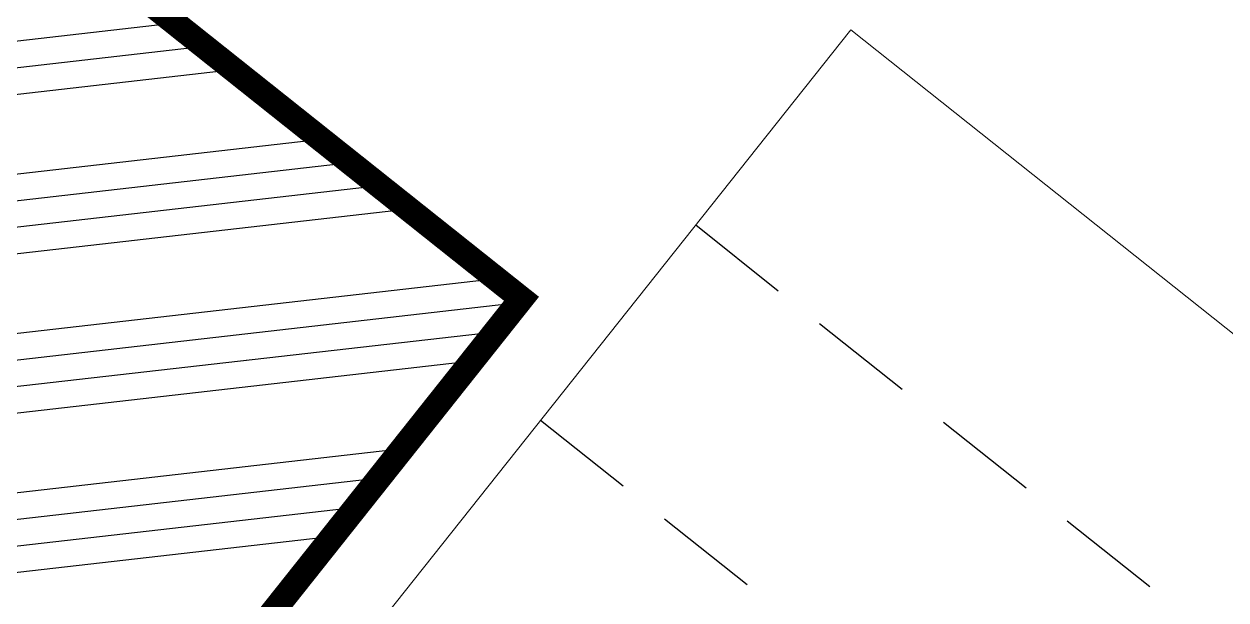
# Model space of a CAD drawing. Header units: metres. Extents: x -664657 to -643449, y -1076720 to -1062383.
# Drawn here: x -657392.73 to -657378.26, y -1068380.37 to -1068373.44 of the extents above; entities that cross this region are included whole.
import ezdxf

# ---------------------------------------------------------------- set-up
doc = ezdxf.new("R2010")
doc.units = ezdxf.units.M
doc.header["$LTSCALE"] = 0.1
doc.linetypes.add('DASHED', pattern=[19.05, 12.7, -6.35])
doc.layers.get('0').update_dxf_attribs({"color": 8, "lineweight": 9})
doc.layers.add('AA_THER_srafy', color=52, linetype='Continuous')
doc.layers.add('AA_THER_čárkovaná', color=5, linetype='DASHED')

msp = doc.modelspace()

# ---------------------------------------------------------------- hatches: boundary and pattern name
at = {"layer": 'AA_THER_srafy'}
h = msp.add_hatch(dxfattribs=at)
h.set_pattern_fill('ANSI34', color=254, scale=0.1, style=0)
h.set_pattern_definition([(6.51268, (-656030.26, -1069498.5804), (-0.2160709, 1.8927066), []), (6.51268, (-656029.9085, -1069498.8599), (-0.2160709, 1.8927066), []), (6.51268, (-656029.557, -1069499.1393), (-0.2160709, 1.8927066), []), (6.51268, (-656029.2056, -1069499.4187), (-0.2160709, 1.8927066), [])])
h.paths.add_polyline_path([(-657356.375, -1068419.029), (-657374.801, -1068404.379), (-657391.225, -1068391.32), (-657395.578, -1068387.858), (-657386.741, -1068376.743), (-657395.685, -1068369.632), (-657404.522, -1068380.747), (-657427.701, -1068362.317), (-657418.863, -1068351.203), (-657427.512, -1068344.326), (-657436.35, -1068355.44), (-657450.04, -1068344.555), (-657452.716, -1068347.922), (-657314.772, -1068457.598), (-657312.097, -1068454.234), (-657324.11, -1068444.683), (-657327.837, -1068441.72), (-657329.019, -1068443.207), (-657357.167, -1068420.827), (-657357.478, -1068421.219), (-657357.869, -1068420.907)])
h.paths.add_polyline_path([(-657248.573, -1068504.743), (-657251.312, -1068502.565), (-657249.444, -1068500.217), (-657255.374, -1068495.503), (-657257.241, -1068497.851), (-657264.756, -1068491.876), (-657262.889, -1068489.527), (-657268.314, -1068485.214), (-657270.181, -1068487.562), (-657291.615, -1068470.52), (-657286.014, -1068463.475), (-657290.429, -1068456.132), (-657298.578, -1068453.485), (-657304.179, -1068460.53), (-657312.097, -1068454.234), (-657314.772, -1068457.598), (-657251.246, -1068508.105)])

# ---------------------------------------------------------------- linework, layer by layer
at = {"color": 5}
for p, q in [((-657394.727, -1068388.535), (-657382.777, -1068373.507)), ((-657382.777, -1068373.507), (-657312.16, -1068429.655))]:
    msp.add_line(p, q, dxfattribs=at)
at = {"color": 1, "lineweight": 30, "const_width": 0.3}
msp.add_lwpolyline([(-657355.984, -1068419.34), (-657395.578, -1068387.858), (-657386.741, -1068376.743), (-657395.685, -1068369.632), (-657404.522, -1068380.747), (-657427.701, -1068362.317), (-657418.863, -1068351.203), (-657427.512, -1068344.326), (-657436.35, -1068355.44), (-657463.73, -1068333.67)], dxfattribs=at)
at = {"layer": 'AA_THER_čárkovaná'}
for p, q in [((-657384.644, -1068375.855), (-657314.027, -1068432.003)), ((-657386.511, -1068378.203), (-657315.895, -1068434.351))]:
    msp.add_line(p, q, dxfattribs=at)

doc.saveas('drawing.dxf')
